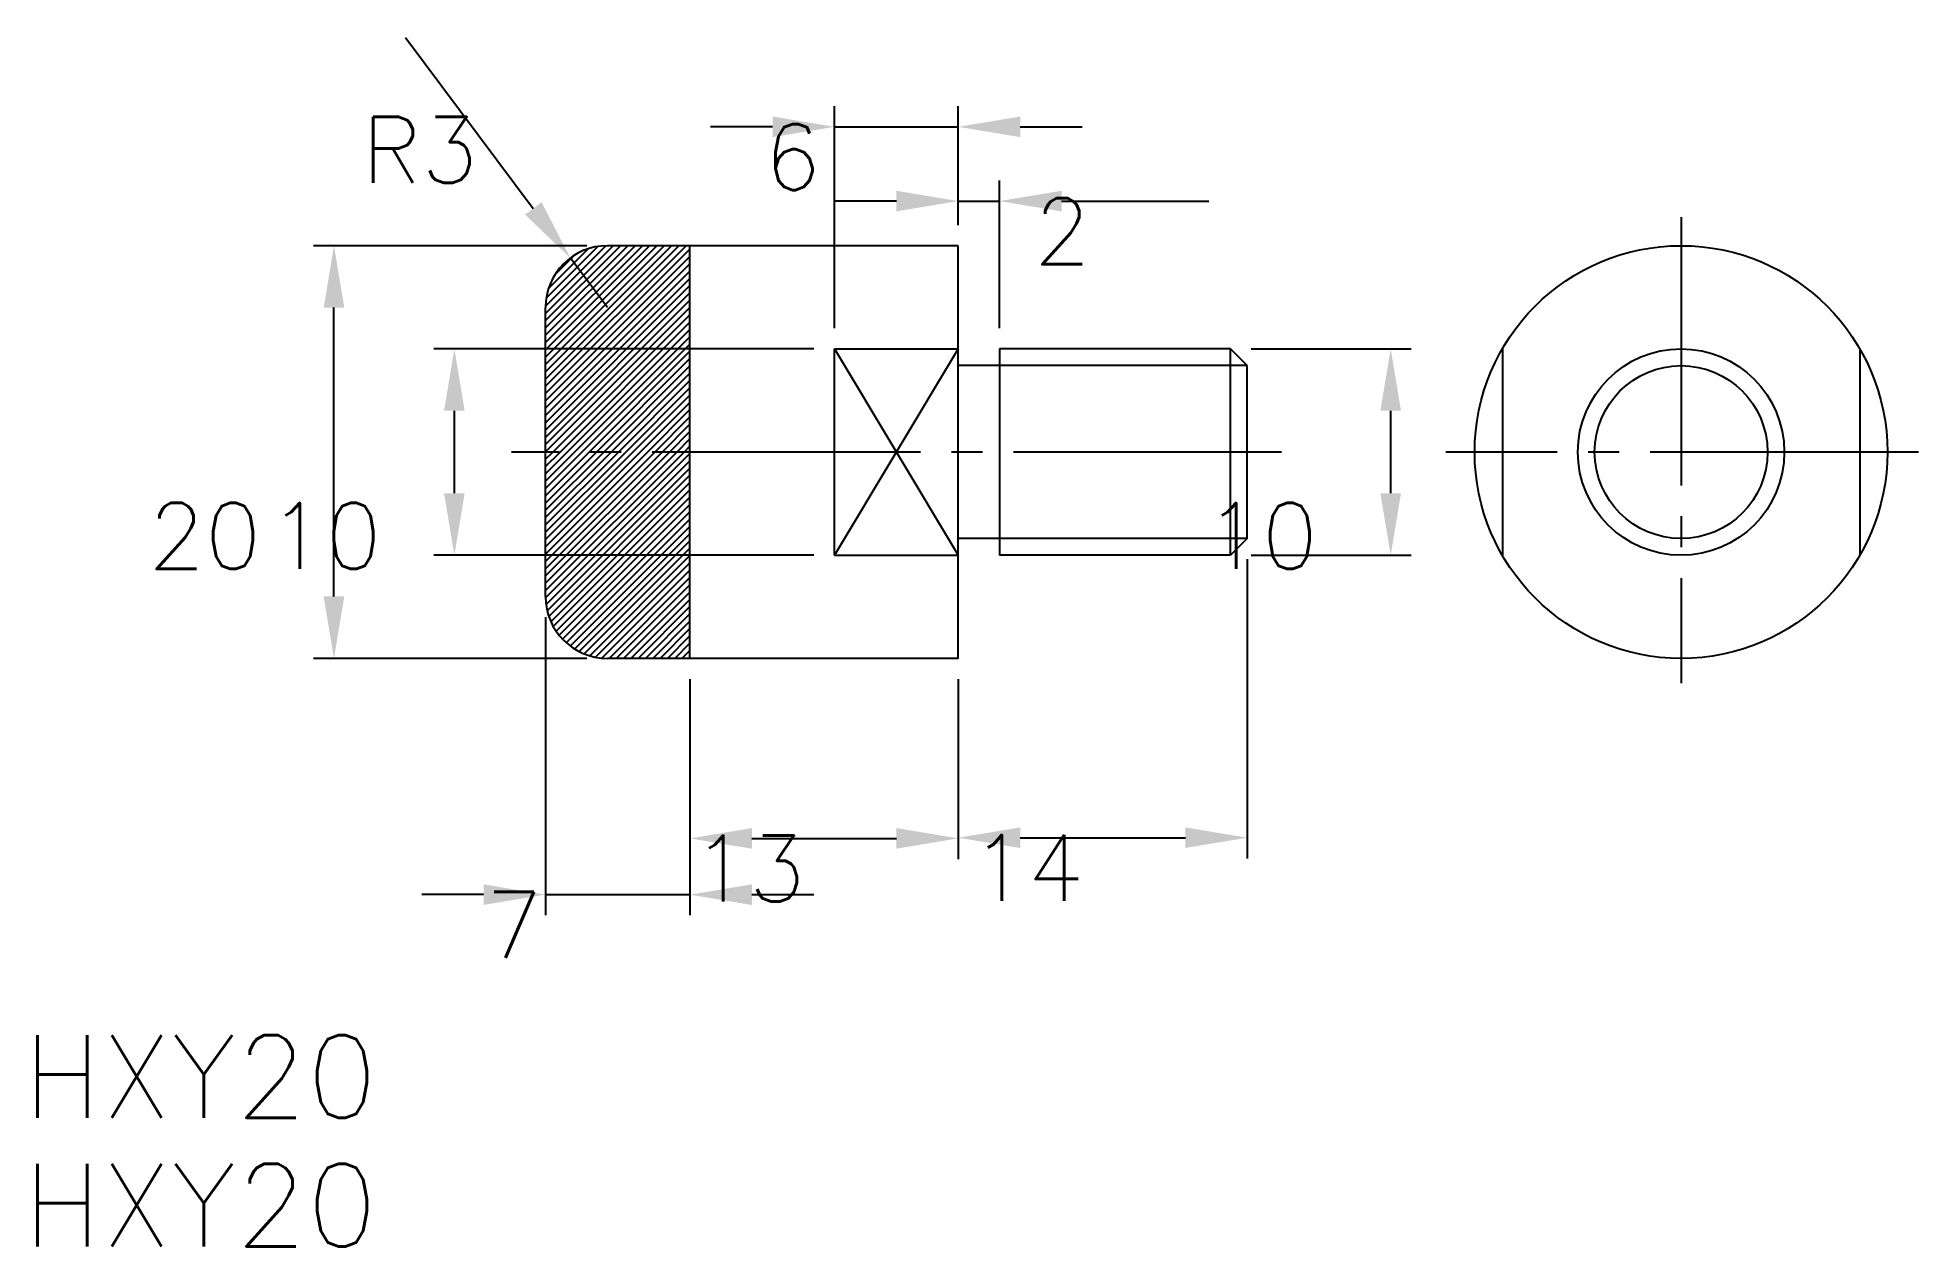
# Model space of a CAD drawing. Extents: x 94.9 to 186, y 136.9 to 195.5.
import ezdxf

# ---------------------------------------------------------------- set-up
doc = ezdxf.new("R2010")
doc.units = 0
doc.header["$PDMODE"] = 64
doc.linetypes.add('CENTER', pattern=[17.5, 13, -1.5, 1.5, -1.5])
doc.layers.get('0').update_dxf_attribs({"linetype": 'CONTINUOUS'})
doc.layers.get('DEFPOINTS').update_dxf_attribs({"linetype": 'CONTINUOUS'})
doc.layers.add('CENTER', color=1, linetype='CENTER')
doc.layers.add('SIZE', color=7, linetype='CONTINUOUS')
doc.styles.get("Standard").update_dxf_attribs({"font": 'txt.shx', "bigfont": '@extfont2.shx'})
doc.dimstyles.get("Standard").update_dxf_attribs({"dimtxt": 2.5, "dimasz": 2.5, "dimexe": 1.25, "dimexo": 0.625, "dimtad": 1, "dimcen": 2.5, "dimazin": 3, "dimtfac": 1, "dimtmove": 0, "dimatfit": 3})

# ---------------------------------------------------------------- blocks, each defined once
blk = doc.blocks.new('*D124')
at = {"layer": 'DEFPOINTS', "color": 0, "linetype": 'CONTINUOUS'}
for p in [(126.524, 165.381), (139.524, 165.381), (139.524, 156.66)]:
    blk.add_point(p, dxfattribs=at)
at = {"layer": 'SIZE', "color": 0, "linetype": 'CONTINUOUS'}
for p, q in [((126.524, 164.381), (126.524, 155.66)), ((139.524, 164.381), (139.524, 155.66)), ((129.524, 156.66), (136.524, 156.66))]:
    blk.add_line(p, q, dxfattribs=at)
for points in [[(129.524, 157.16), (129.524, 156.16), (126.524, 156.66)], [(136.524, 157.16), (136.524, 156.16), (139.524, 156.66)]]:
    blk.add_solid(points, dxfattribs=at)
at = {"layer": 'SIZE', "color": 0}
blk.add_text('13', height=3.2, dxfattribs=at).set_placement((126.624, 153.596))
blk = doc.blocks.new('*D123')
at = {"layer": 'DEFPOINTS', "color": 0, "linetype": 'CONTINUOUS'}
for p in [(119.524, 168.381), (126.524, 165.381), (126.524, 153.932)]:
    blk.add_point(p, dxfattribs=at)
at = {"layer": 'SIZE', "color": 0, "linetype": 'CONTINUOUS'}
for p, q in [((119.524, 167.381), (119.524, 152.932)), ((126.524, 164.381), (126.524, 152.932)), ((116.524, 153.932), (113.524, 153.932)), ((119.524, 153.932), (126.524, 153.932)), ((129.524, 153.932), (132.524, 153.932))]:
    blk.add_line(p, q, dxfattribs=at)
for points in [[(116.524, 154.432), (116.524, 153.432), (119.524, 153.932)], [(129.524, 154.432), (129.524, 153.432), (126.524, 153.932)]]:
    blk.add_solid(points, dxfattribs=at)
at = {"layer": 'SIZE', "color": 0}
blk.add_text('7', height=3.2, dxfattribs=at).set_placement((116.624, 150.868))
blk = doc.blocks.new('*D122')
at = {"layer": 'DEFPOINTS', "color": 0, "linetype": 'CONTINUOUS'}
for p in [(109.275, 185.381), (122.524, 185.381), (122.524, 165.381)]:
    blk.add_point(p, dxfattribs=at)
at = {"layer": 'SIZE', "color": 0, "linetype": 'CONTINUOUS'}
for p, q in [((121.524, 185.381), (108.275, 185.381)), ((109.275, 168.381), (109.275, 182.381)), ((121.524, 165.381), (108.275, 165.381))]:
    blk.add_line(p, q, dxfattribs=at)
for points in [[(108.775, 182.381), (109.775, 182.381), (109.275, 185.381)], [(108.775, 168.381), (109.775, 168.381), (109.275, 165.381)]]:
    blk.add_solid(points, dxfattribs=at)
at = {"layer": 'SIZE', "color": 0}
blk.add_text('20', height=3.2, dxfattribs=at).set_placement((100.275, 169.717))
blk = doc.blocks.new('*D121')
at = {"layer": 'DEFPOINTS', "color": 0, "linetype": 'CONTINUOUS'}
for p in [(139.524, 191.142), (139.524, 185.381), (133.524, 180.381)]:
    blk.add_point(p, dxfattribs=at)
at = {"layer": 'SIZE', "color": 0, "linetype": 'CONTINUOUS'}
for p, q in [((133.524, 181.381), (133.524, 192.142)), ((139.524, 186.381), (139.524, 192.142)), ((130.524, 191.142), (127.524, 191.142)), ((133.524, 191.142), (139.524, 191.142)), ((142.524, 191.142), (145.524, 191.142))]:
    blk.add_line(p, q, dxfattribs=at)
for points in [[(130.524, 191.642), (130.524, 190.642), (133.524, 191.142)], [(142.524, 191.642), (142.524, 190.642), (139.524, 191.142)]]:
    blk.add_solid(points, dxfattribs=at)
at = {"layer": 'SIZE', "color": 0}
blk.add_text('6', height=3.2, dxfattribs=at).set_placement((130.124, 188.078))
blk = doc.blocks.new('*D120')
at = {"layer": 'DEFPOINTS', "color": 0, "linetype": 'CONTINUOUS'}
for p in [(115.107, 180.381), (133.524, 180.381), (133.524, 170.381)]:
    blk.add_point(p, dxfattribs=at)
at = {"layer": 'SIZE', "color": 0, "linetype": 'CONTINUOUS'}
for p, q in [((132.524, 180.381), (114.107, 180.381)), ((115.107, 173.381), (115.107, 177.381)), ((132.524, 170.381), (114.107, 170.381))]:
    blk.add_line(p, q, dxfattribs=at)
for points in [[(114.607, 177.381), (115.607, 177.381), (115.107, 180.381)], [(114.607, 173.381), (115.607, 173.381), (115.107, 170.381)]]:
    blk.add_solid(points, dxfattribs=at)
at = {"layer": 'SIZE', "color": 0}
blk.add_text('10', height=3.2, dxfattribs=at).set_placement((106.107, 169.717))
blk = doc.blocks.new('*D119')
at = {"layer": 'DEFPOINTS', "color": 0, "linetype": 'CONTINUOUS'}
for p in [(141.524, 187.543), (139.524, 185.381), (141.524, 180.381)]:
    blk.add_point(p, dxfattribs=at)
at = {"layer": 'SIZE', "color": 0, "linetype": 'CONTINUOUS'}
for p, q in [((139.524, 186.381), (139.524, 188.543)), ((141.524, 181.381), (141.524, 188.543)), ((136.524, 187.543), (133.524, 187.543)), ((139.524, 187.543), (141.524, 187.543)), ((144.524, 187.543), (151.657, 187.543))]:
    blk.add_line(p, q, dxfattribs=at)
for points in [[(136.524, 188.043), (136.524, 187.043), (139.524, 187.543)], [(144.524, 188.043), (144.524, 187.043), (141.524, 187.543)]]:
    blk.add_solid(points, dxfattribs=at)
at = {"layer": 'SIZE', "color": 0}
blk.add_text('2', height=3.2, dxfattribs=at).set_placement((143.19, 184.479))
blk = doc.blocks.new('*D118')
at = {"layer": 'DEFPOINTS', "color": 0, "linetype": 'CONTINUOUS'}
for p in [(153.524, 171.193), (139.524, 165.381), (153.524, 156.692)]:
    blk.add_point(p, dxfattribs=at)
at = {"layer": 'SIZE', "color": 0, "linetype": 'CONTINUOUS'}
for p, q in [((153.524, 170.193), (153.524, 155.692)), ((139.524, 164.381), (139.524, 155.692)), ((142.524, 156.692), (150.524, 156.692))]:
    blk.add_line(p, q, dxfattribs=at)
for points in [[(142.524, 157.192), (142.524, 156.192), (139.524, 156.692)], [(150.524, 157.192), (150.524, 156.192), (153.524, 156.692)]]:
    blk.add_solid(points, dxfattribs=at)
at = {"layer": 'SIZE', "color": 0}
blk.add_text('14', height=3.2, dxfattribs=at).set_placement((140.124, 153.628))
blk = doc.blocks.new('*D117')
at = {"layer": 'DEFPOINTS', "color": 0, "linetype": 'CONTINUOUS'}
for p in [(152.712, 180.381), (160.473, 180.381), (152.711, 170.381)]:
    blk.add_point(p, dxfattribs=at)
at = {"layer": 'SIZE', "color": 0, "linetype": 'CONTINUOUS'}
for p, q in [((153.712, 180.381), (161.473, 180.381)), ((160.473, 173.381), (160.473, 177.381)), ((153.711, 170.381), (161.473, 170.381))]:
    blk.add_line(p, q, dxfattribs=at)
for points in [[(159.973, 177.381), (160.973, 177.381), (160.473, 180.381)], [(159.973, 173.381), (160.973, 173.381), (160.473, 170.381)]]:
    blk.add_solid(points, dxfattribs=at)
at = {"layer": 'SIZE', "color": 0}
blk.add_text('10', height=3.2, dxfattribs=at).set_placement((151.473, 169.717))
blk = doc.blocks.new('*X126')
at = {"color": 0, "linetype": 'CONTINUOUS'}
for p, q in [((119.524, 178.567), (126.337, 185.381)), ((119.524, 178.921), (125.984, 185.381)), ((119.524, 179.274), (125.63, 185.381)), ((119.524, 179.628), (125.277, 185.381)), ((119.524, 179.981), (124.923, 185.381)), ((119.524, 180.335), (124.57, 185.381)), ((119.524, 180.688), (124.216, 185.381)), ((119.524, 181.042), (123.862, 185.381)), ((119.524, 181.395), (123.509, 185.381)), ((119.524, 181.749), (123.155, 185.381)), ((119.524, 182.103), (122.802, 185.381)), ((119.524, 178.213), (126.524, 185.213)), ((119.525, 182.457), (122.447, 185.38)), ((119.56, 182.846), (122.058, 185.344)), ((119.672, 183.311), (121.593, 185.233)), ((119.524, 177.86), (126.524, 184.86)), ((119.524, 177.506), (126.524, 184.506)), ((119.524, 177.153), (126.524, 184.153)), ((119.983, 183.976), (120.928, 184.921)), ((119.524, 176.799), (126.524, 183.799)), ((119.524, 176.446), (126.524, 183.446)), ((119.524, 176.092), (126.524, 183.092)), ((119.524, 175.739), (126.524, 182.739)), ((119.524, 175.385), (126.524, 182.385)), ((119.873, 175.381), (126.524, 182.031)), ((120.226, 175.381), (126.524, 181.678)), ((120.58, 175.381), (126.524, 181.324)), ((120.934, 175.381), (126.524, 180.971)), ((121.287, 175.381), (126.524, 180.617)), ((121.641, 175.381), (126.524, 180.264)), ((121.994, 175.381), (126.524, 179.91)), ((122.348, 175.381), (126.524, 179.557)), ((122.701, 175.381), (126.524, 179.203)), ((123.055, 175.381), (126.524, 178.85)), ((123.408, 175.381), (126.524, 178.496)), ((123.762, 175.381), (126.524, 178.142)), ((124.116, 175.381), (126.524, 177.789)), ((124.469, 175.381), (126.524, 177.435)), ((124.823, 175.381), (126.524, 177.082)), ((125.176, 175.381), (126.524, 176.728)), ((125.53, 175.381), (126.524, 176.375)), ((125.883, 175.381), (126.524, 176.021)), ((119.524, 168.668), (126.237, 175.381)), ((119.524, 169.021), (125.883, 175.381)), ((119.524, 169.375), (125.53, 175.381)), ((119.524, 169.728), (125.176, 175.381)), ((119.524, 170.082), (124.823, 175.381)), ((119.524, 170.435), (124.469, 175.381)), ((119.524, 170.789), (124.116, 175.381)), ((119.524, 171.142), (123.762, 175.381)), ((119.524, 171.496), (123.408, 175.381)), ((119.524, 171.85), (123.055, 175.381)), ((119.524, 172.203), (122.701, 175.381)), ((119.524, 172.557), (122.348, 175.381)), ((119.524, 172.91), (121.994, 175.381)), ((119.524, 173.264), (121.641, 175.381)), ((119.524, 173.617), (121.287, 175.381)), ((119.524, 173.971), (120.934, 175.381)), ((119.524, 174.324), (120.58, 175.381)), ((119.524, 174.678), (120.226, 175.381)), ((119.524, 175.031), (119.873, 175.381)), ((119.524, 168.315), (126.524, 175.314)), ((119.55, 167.986), (126.524, 174.96)), ((126.237, 175.381), (126.524, 175.668)), ((119.605, 167.688), (126.524, 174.607)), ((119.684, 167.414), (126.524, 174.253)), ((119.783, 167.16), (126.524, 173.9)), ((119.901, 166.924), (126.524, 173.546)), ((120.036, 166.705), (126.524, 173.193)), ((120.186, 166.501), (126.524, 172.839)), ((120.351, 166.312), (126.524, 172.486)), ((120.53, 166.139), (126.524, 172.132)), ((120.725, 165.98), (126.524, 171.778)), ((120.935, 165.836), (126.524, 171.425)), ((121.161, 165.708), (126.524, 171.071)), ((121.404, 165.598), (126.524, 170.718)), ((121.665, 165.506), (126.524, 170.364)), ((121.949, 165.436), (126.524, 170.011)), ((122.259, 165.392), (126.524, 169.657)), ((122.601, 165.381), (126.524, 169.304)), ((122.954, 165.381), (126.524, 168.95)), ((123.308, 165.381), (126.524, 168.596)), ((123.661, 165.381), (126.524, 168.243)), ((124.015, 165.381), (126.524, 167.889)), ((124.369, 165.381), (126.524, 167.536)), ((124.722, 165.381), (126.524, 167.182)), ((125.076, 165.381), (126.524, 166.829)), ((125.429, 165.381), (126.524, 166.475)), ((125.783, 165.381), (126.524, 166.122)), ((126.136, 165.381), (126.524, 165.768)), ((126.49, 165.381), (126.524, 165.414))]:
    blk.add_line(p, q, dxfattribs=at)
blk = doc.blocks.new('*D125')
at = {"layer": 'DEFPOINTS', "color": 0, "linetype": 'CONTINUOUS'}
for p in [(120.728, 184.784), (122.524, 182.381)]:
    blk.add_point(p, dxfattribs=at)
at = {"layer": 'SIZE', "color": 0, "linetype": 'CONTINUOUS'}
for p, q in [((112.747, 195.465), (118.932, 187.187)), ((122.524, 182.381), (120.728, 184.784))]:
    blk.add_line(p, q, dxfattribs=at)
blk.add_solid([(119.333, 187.487), (118.532, 186.888), (120.728, 184.784)], dxfattribs=at)
at = {"layer": 'SIZE', "color": 0}
blk.add_text('R3', height=3.2, dxfattribs=at).set_placement((110.625, 188.42))

msp = doc.modelspace()

# ---------------------------------------------------------------- linework, layer by layer
at = {"color": 7, "linetype": 'CONTINUOUS'}
for p, q in [((139.52362, 185.38077), (122.52362, 185.38077)), ((126.52362, 165.38077), (126.52362, 185.38077)), ((139.52362, 165.38077), (139.52362, 185.38077)), ((119.52362, 168.38077), (119.52362, 182.38077)), ((133.52362, 170.38077), (133.52362, 180.38077)), ((133.52362, 180.38077), (139.52362, 180.38077)), ((133.52362, 180.38077), (139.52362, 170.38077)), ((139.52362, 180.38077), (133.52362, 170.38077)), ((141.52362, 179.56877), (139.52362, 179.56877)), ((152.71159, 180.38077), (141.52362, 180.38077)), ((141.52362, 180.38077), (141.52362, 170.38077)), ((152.71064, 170.38077), (152.71064, 180.38077)), ((153.52359, 179.56877), (152.71159, 180.38077)), ((153.52359, 171.19277), (153.52359, 179.56877)), ((165.88322, 180.38077), (165.88322, 170.38077)), ((183.20373, 180.38077), (183.20373, 170.38077)), ((139.52362, 172.88077), (139.52362, 177.88077)), ((139.52362, 172.92227), (139.52362, 177.83927)), ((141.52362, 171.19277), (139.52362, 171.19277)), ((153.52359, 171.19277), (152.71159, 170.38077)), ((133.52362, 170.38077), (139.52362, 170.38077)), ((152.71159, 170.38077), (141.52362, 170.38077)), ((139.52362, 165.38077), (122.52362, 165.38077))]:
    msp.add_line(p, q, dxfattribs=at)
at = {"color": 3, "linetype": 'CONTINUOUS'}
for p, q in [((153.52359, 179.56877), (141.52362, 179.56877)), ((153.52359, 171.19277), (141.52362, 171.19277))]:
    msp.add_line(p, q, dxfattribs=at)
at = {"color": 7, "linetype": 'CONTINUOUS'}
for radius in [10, 5]:
    msp.add_circle((174.54348, 175.38077), radius, dxfattribs=at)
at = {"color": 3, "linetype": 'CONTINUOUS'}
msp.add_circle((174.54348, 175.38077), 4.188, dxfattribs=at)
at = {"color": 7, "linetype": 'CONTINUOUS'}
for centre, start, end in [((122.52362, 182.38077), 90, 180), ((122.52362, 168.38077), 180, 270)]:
    msp.add_arc(centre, 3, start, end, dxfattribs=at)
at = {"layer": 'CENTER', "color": 1, "linetype": 'CENTER'}
for p, q in [((174.54348, 186.768), (174.54348, 164.18672)), ((155.1905, 175.38077), (117.88328, 175.38077)), ((186.04, 175.38077), (163.14213, 175.38077))]:
    msp.add_line(p, q, dxfattribs=at)

# ---------------------------------------------------------------- block references
at = {"color": 3, "linetype": 'CONTINUOUS'}
msp.add_blockref('*X126', (0, 0), dxfattribs=at)

# ---------------------------------------------------------------- texts
at = {"color": 7, "linetype": 'CONTINUOUS'}
for p in [(94.23048, 143.11805), (94.23048, 136.88696)]:
    msp.add_text('HXY20', height=4, dxfattribs=at).set_placement(p)

# ---------------------------------------------------------------- dimensions: what is measured, and where the dimension line sits
at = {"layer": 'SIZE', "color": 7, "linetype": 'CONTINUOUS'}
dim = msp.add_radius_dim(center=(122.52362, 182.38077), mpoint=(120.72794, 184.78401), dimstyle='Standard', override={"dimdec": 4, "dimtdec": 4, "dimtmove": 0, "dimtzin": 0}, dxfattribs=at)
dim.commit()
dim.dimension.update_dxf_attribs({"geometry": '*D125', "text_midpoint": (117.02469, 194.08403)})
for base, p1, p2, picture, middle in [((139.52362, 191.14154), (133.52362, 180.38077), (139.52362, 185.38077), '*D121', (136.52362, 193.74154)), ((153.52359, 156.69187), (139.52362, 165.38077), (153.52359, 171.19277), '*D118', (146.5236, 159.29187)), ((126.52362, 153.93229), (119.52362, 168.38077), (126.52362, 165.38077), '*D123', (123.02362, 156.53229)), ((139.52362, 156.65972), (126.52362, 165.38077), (139.52362, 165.38077), '*D124', (133.02362, 159.25972))]:
    dim = msp.add_linear_dim(base=base, p1=p1, p2=p2, dimstyle='Standard', override={"dimdec": 4, "dimtdec": 4, "dimtmove": 0, "dimtzin": 0}, dxfattribs=at)
    dim.commit()
    dim.dimension.update_dxf_attribs({"geometry": picture, "text_midpoint": middle})
dim = msp.add_linear_dim(base=(141.52362, 187.54339), p1=(139.52362, 185.38077), p2=(141.52362, 180.38077), dimstyle='Standard', override={"dimdec": 4, "dimtdec": 4, "dimtmove": 0, "dimtzin": 0}, dxfattribs=at)
dim.commit()
dim.dimension.update_dxf_attribs({"geometry": '*D119', "text_midpoint": (149.59028, 187.54339), "dimtype": 128})
for base, p1, p2, picture, middle in [((109.27458, 185.38077), (122.52362, 165.38077), (122.52362, 185.38077), '*D122', (106.67458, 175.38077)), ((115.10712, 180.38077), (133.52362, 170.38077), (133.52362, 180.38077), '*D120', (112.50712, 175.38077)), ((160.47307, 180.38077), (152.71064, 170.38077), (152.71159, 180.38077), '*D117', (157.87307, 175.38077))]:
    dim = msp.add_linear_dim(base=base, p1=p1, p2=p2, angle=90, dimstyle='Standard', override={"dimdec": 4, "dimtdec": 4, "dimtmove": 0, "dimtzin": 0}, dxfattribs=at)
    dim.commit()
    dim.dimension.update_dxf_attribs({"geometry": picture, "text_midpoint": middle})

doc.saveas('drawing.dxf')
